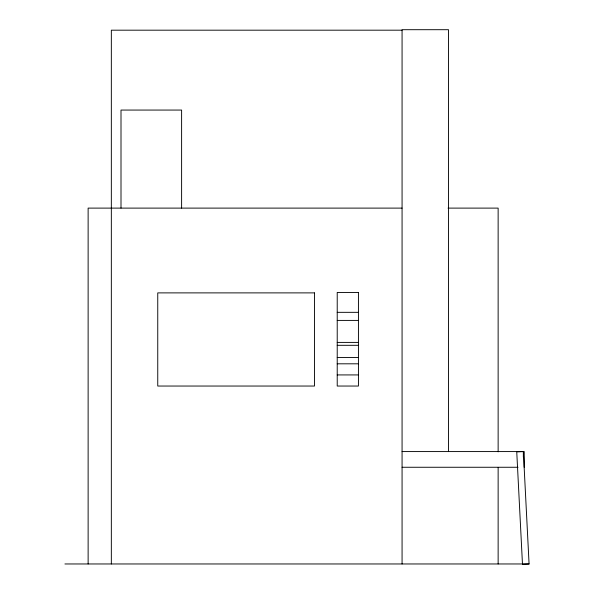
<?xml version="1.0" encoding="UTF-8"?>
<svg xmlns="http://www.w3.org/2000/svg" width="594" height="594" viewBox="0 0 594 594"><rect width="100%" height="100%" fill="white"/><g stroke="black" fill="none" stroke-linecap="round" stroke-linejoin="round"><path stroke-width="0.89" d="M523.351 451.574L516.75 451.908L522.482 564.3L529.076 563.966L523.351 451.574L523.351 457.113M402.071 30.183L111.338 30.183L111.338 563.966M402.071 208.108L88.127 208.108L88.127 563.966M448.047 208.108L498.136 208.108L498.136 451.834M337.221 312.333L358.434 312.333M337.221 320.411L358.434 320.411M337.221 342.404L358.434 342.404M337.221 345.314L358.434 345.314M337.221 357.506L358.434 357.506M337.221 363.81L358.434 363.81M337.221 374.925L358.434 374.925M402.071 451.574L524.235 451.574L524.235 467.263M402.071 467.263L518.027 467.263M64.924 563.966L529.076 563.966M498.136 467.589L498.136 563.966M448.492 451.507L448.492 29.7L402.071 29.7L402.071 563.966M181.608 208.108L181.608 110.061L121.005 110.061L121.005 208.108M358.434 292.441L337.221 292.441L337.221 386.041L358.434 386.041L358.434 292.441M314.486 292.887L157.752 292.887L157.752 386.041L314.486 386.041L314.486 292.887"/></g></svg>
